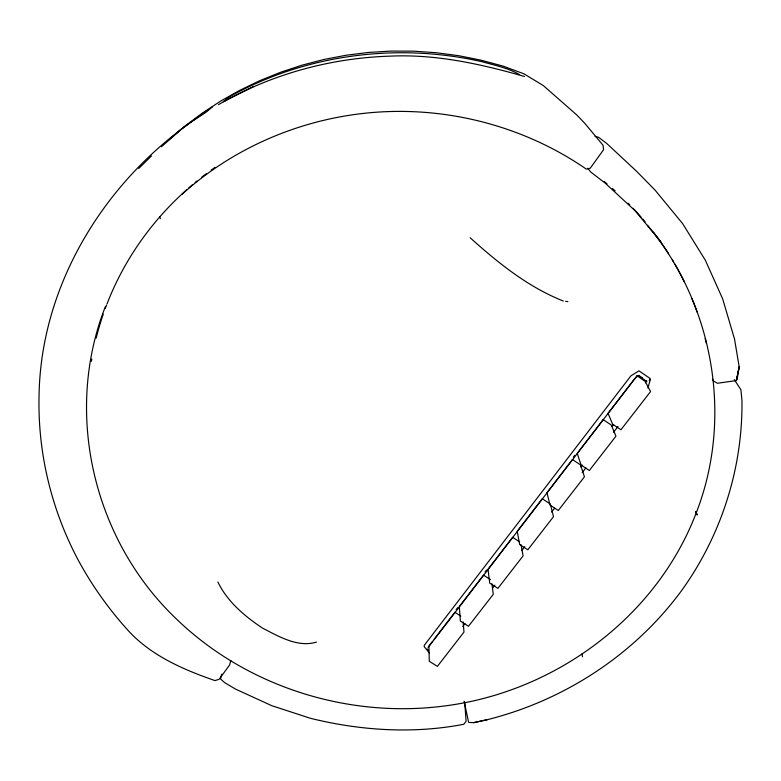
<?xml version="1.0" encoding="UTF-8"?>
<svg xmlns="http://www.w3.org/2000/svg" width="781" height="781" viewBox="0 0 781 781"><rect width="100%" height="100%" fill="white"/><g stroke="black" fill="none" stroke-linecap="round" stroke-linejoin="round"><path stroke-width="1.17" d="M737.244 376.012L736.268 380.572L717.446 383.266L713.756 381.206L712.409 379.244M737.733 373.738L739.187 366.894L734.53 339.061L722.669 298.879L705.311 260.171L682.633 223.63L654.937 189.978L636.691 171.381L606.691 143.44L598.48 137.231L595.024 136.402M230.785 660.423L229.663 664.904L219.149 679.294L214.96 680.593C182.686 669.405 149.669 655.054 126.678 628.871C107.915 607.93 91.602 584.842 78.227 560.104C51.458 509.856 37.673 452.795 39.05 395.85C40.69 285.905 103.277 183.603 192.165 121.387L206.233 112.093L212.627 106.714M221.706 674.188L220.496 678.894L224.537 682.574L235.481 689.067L271.69 705.653L310.282 718.256C360.275 730.625 413.042 734.091 463.797 724.27L466.091 721.312L464.715 702.158M649.353 380.572L649.997 378.385L638.956 370.838L630.882 375.876L424.229 645.37L424.259 646.688L429.365 653.004M647.888 388.03L650.475 379.263M105.464 306.406C63.778 411.86 92.851 537.416 173.607 616.248C243.897 685.903 346.793 718.842 444.604 705.956C554.676 692.034 656.099 617.722 696.086 513.254C733.613 417.464 713.463 303.78 647.469 225.26M645.35 382.827L646.512 380.718M456.172 609.629L457.656 607.696M485.089 572.004L486.573 570.071M573.332 457.197L574.816 455.264M432.606 641.211L428.906 646.033L429.306 661.302L437.399 666.359L463.963 632.112L463.172 621.901M434.09 639.288L454.854 612.314L460.829 616.102M428.027 647.615L634.582 378.961L638.136 375.554L646.98 381.587M580.703 466.931L582.196 464.998M612.07 426.416L613.563 424.483M462.762 626.499L465.007 623.619M492.626 588.044L494.861 585.154M521.737 550.537L524.725 546.69M551.591 512.072L554.578 508.226M582.196 472.651L585.935 467.839M613.554 432.264L618.025 426.494M138.745 168.471L151.465 155.907M161.355 146.808L184.55 126.454L202.094 113.255L220.545 101.159L239.874 90.264L259.966 80.589L280.721 72.213L302.052 65.165L323.871 59.502L346.061 55.256L368.525 52.434L391.154 51.077L413.832 51.175L436.462 52.737L458.916 55.744L481.106 60.196L502.915 66.063L523.885 73.795L543.322 85.578L576.739 114.934L584.686 123.183L603.108 145.354L603.537 149.796L590.28 168.169L586.385 169.165C523.66 125.77 445.697 105.777 369.813 112.757C300.675 119.073 233.597 147.599 182.071 194.284M168.979 139.789L181.573 128.826L207.844 109.936M253.61 86.427L223.483 101.618L230.131 96.395C306.162 54.25 397.461 42.496 482.062 61.719C494.637 65.331 507.953 67.81 519.336 74.556M223.483 101.618L225.006 100.827M218.426 104.674C270.46 74.439 330.168 57.979 390.266 56.134C435.954 54.026 481.086 64.032 524.49 76.479M316.451 642.07C297.951 647.879 278.632 636.369 262.484 628.09C244.707 616.238 227.203 601.555 217.879 581.952M464.119 701.25L468.659 722.435L473.647 722.65L487.354 719.672C564.78 700.254 635.226 654.195 682.35 589.557C721.439 534.731 742.819 467.907 741.95 400.526L740.905 389.729L734.335 379.644M473.647 722.65L487.354 719.672M565.61 301.32L567.875 301.622M563.335 301.017C528.239 287.213 497.966 262.777 470.133 237.746M490.488 579.619L483.488 575.128L459.306 606.544L460.38 621.1L468.512 626.245L493.27 594.331L491.932 583.778M519.658 541.848L512.629 537.289L488.018 569.261L489.726 583.124L497.907 588.357L523.114 555.857L521.073 544.728M550.361 504.077L542.287 498.776L517.227 531.314L519.609 544.455L527.829 549.785L553.495 516.69L550.644 505.219M638.663 375.358L642.587 378.033M660.804 241.71L635.119 210.772L605.207 183.144L590.7 171.996L587.79 168.266M427.139 648.972L428.603 650.778M695.637 511.731L697.277 515.011L695.656 511.76M581.894 653.98L582.587 656.87M91.416 361.33A313.005 297.522 1.2 0 1 91.807 358.996M96.17 338.124A313.005 297.522 1.2 0 1 103.277 314.118M105.289 308.475A313.005 297.522 1.2 0 1 106.558 305.107M106.987 303.985A313.005 297.522 1.2 0 1 187.059 189.422M188.836 187.86A313.005 297.522 1.2 0 1 192.429 184.765M195.162 182.481A313.005 297.522 1.2 0 1 197.007 180.977M201.654 177.267A313.005 297.522 1.2 0 1 206.379 173.646M211.192 170.112A313.005 297.522 1.2 0 1 215.087 167.339M604.289 181.612A313.005 297.522 1.2 0 1 607.052 183.886M612.489 188.533A313.005 297.522 1.2 0 1 615.164 190.896M628.08 203.158A313.005 297.522 1.2 0 1 629.74 204.847M633.01 208.244A313.005 297.522 1.2 0 1 641.181 217.206M642.773 219.031A313.005 297.522 1.2 0 1 645.126 221.804M653.453 232.162A313.005 297.522 1.2 0 1 668.565 253.747M672.334 259.839A313.005 297.522 1.2 0 1 673.554 261.889M674.755 263.939A313.005 297.522 1.2 0 1 684.4 281.98M691.917 298.596A313.005 297.522 1.2 0 1 697.13 312.107M705.155 338.524A313.005 297.522 1.2 0 1 706.288 343.162M159.529 216.64A19.652 18.598 40.4 0 1 160.388 218.68M739.187 366.894L737.118 379.576L736.268 380.572L739.187 366.894M572.473 459.56L546.973 492.684L550.039 505.082L558.298 510.501L584.432 476.81L580.586 464.959L572.473 459.56M603.205 419.641L577.247 453.37L581.025 464.988L589.323 470.504L615.945 436.188L611.357 425.128L603.205 419.641M636.974 375.788L608.067 413.334L612.587 424.151L620.924 429.765L650.583 391.535L645.174 381.372L636.974 375.788"/></g></svg>
